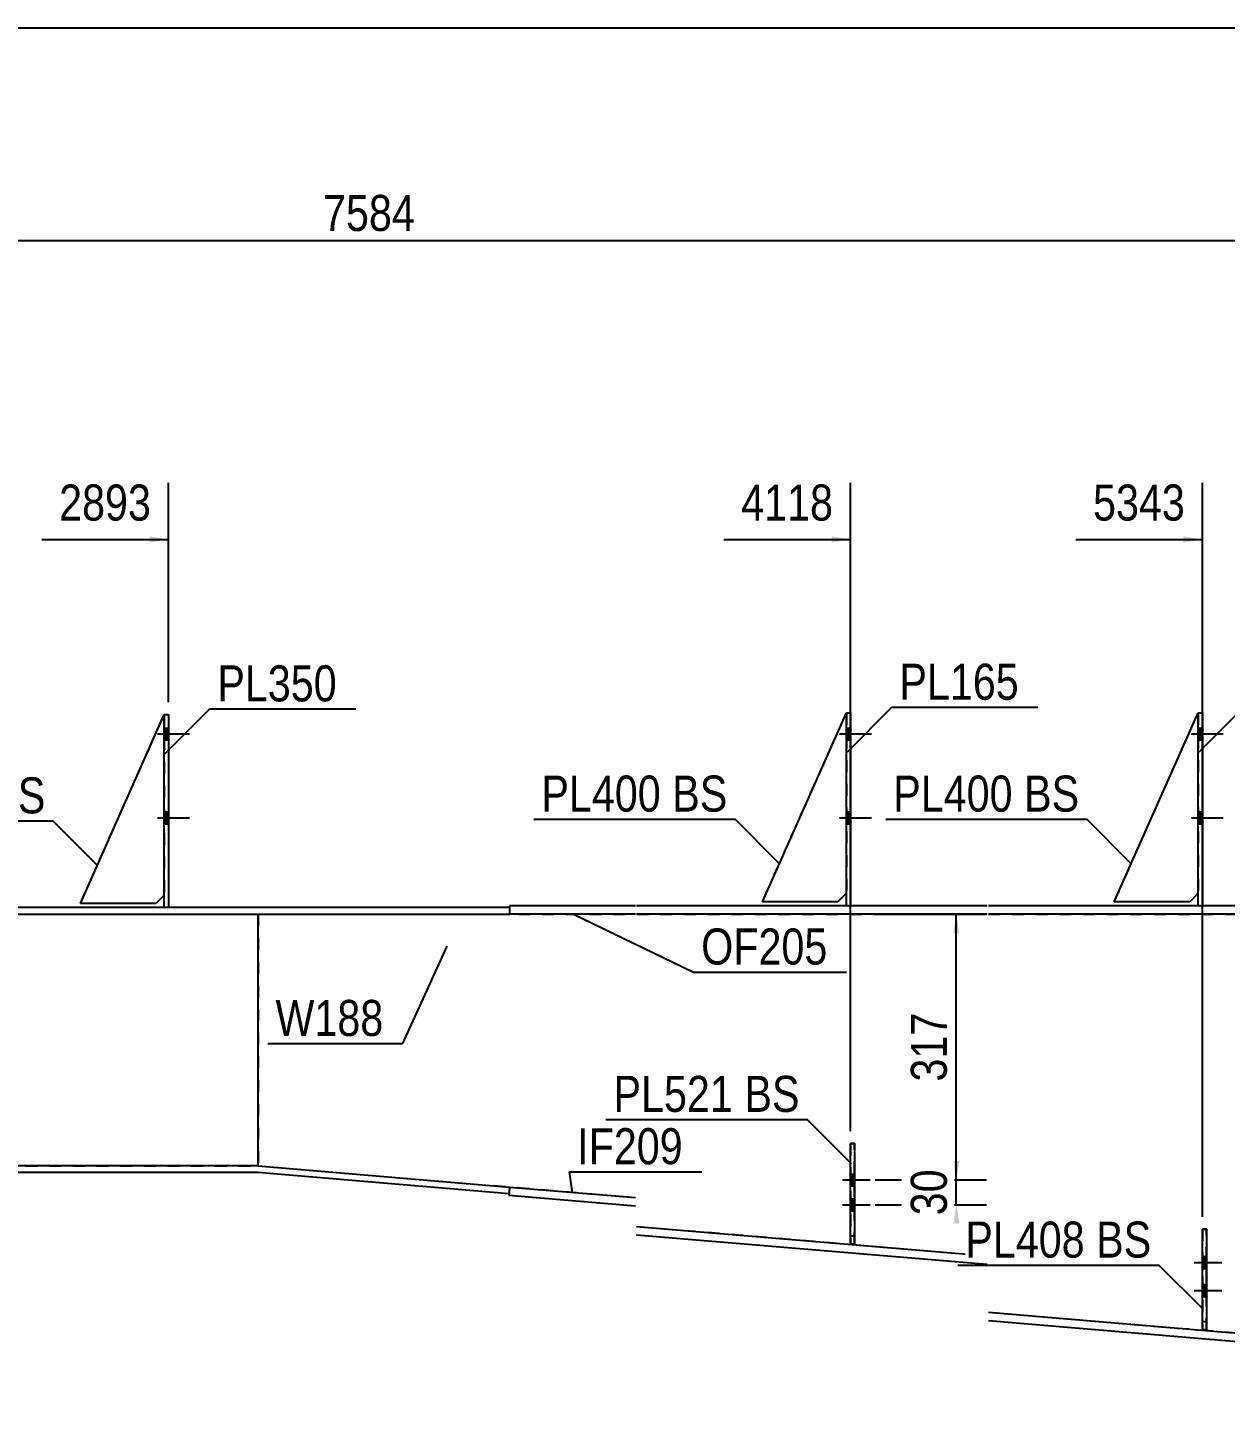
# Model space of a CAD drawing. Header units: millimetres. Extents: x -32 to 370, y -197 to 80.
# Drawn here: x 132.7 to 227.9, y -30.7 to 80.4 of the extents above; entities that cross this region are included whole.
import ezdxf

# ---------------------------------------------------------------- set-up
doc = ezdxf.new("R2010")
doc.units = ezdxf.units.MM
doc.linetypes.add('DXK_LINE_DOT1', pattern=[1.8814, 0.9407, -0.9407])
doc.linetypes.add('DXK_LINE_DOT2', pattern=[3.9198, 1.9599, -1.9599])
doc.styles.add('Arial Narrow', font='ARIALN.TTF', dxfattribs={"height": 0.2})

# ---------------------------------------------------------------- blocks, each defined once
blk = doc.blocks.new('Unknown-627304587-1201')
at = {"color": 5, "linetype": 'Continuous'}
blk.add_line((370.44, 80.43), (-29.56, 80.43), dxfattribs=at)
blk = doc.blocks.new('Bolt-627304587-1575 - 1571')
at = {"linetype": 'Continuous'}
for points in [[(226.05, 23.87), (226.05, 24.8), (225.71, 24.8), (225.71, 23.87)], [(226.05, 23.87), (226.05, 24.8), (225.71, 24.8), (225.71, 23.87)], [(226.05, 23.87), (226.05, 24.8), (225.71, 24.8), (225.71, 23.87)], [(226.05, 17.2), (226.05, 18.13), (225.71, 18.13), (225.71, 17.2)], [(226.05, 17.2), (226.05, 18.13), (225.71, 18.13), (225.71, 17.2)], [(226.05, 17.2), (226.05, 18.13), (225.71, 18.13), (225.71, 17.2)]]:
    blk.add_hatch(color=3, dxfattribs=at).paths.add_polyline_path(points)
at = {"color": 3, "linetype": 'Continuous'}
for p, q in [((225.71, 24.8), (226.05, 24.8)), ((225.71, 24.8), (226.05, 24.8)), ((225.71, 24.8), (226.05, 24.8)), ((225.18, 24.33), (227.71, 24.33)), ((225.18, 24.33), (227.71, 24.33)), ((225.18, 24.33), (227.71, 24.33)), ((225.71, 23.87), (226.05, 23.87)), ((225.71, 23.87), (226.05, 23.87)), ((225.71, 23.87), (226.05, 23.87)), ((225.71, 18.13), (226.05, 18.13)), ((225.71, 18.13), (226.05, 18.13)), ((225.71, 18.13), (226.05, 18.13)), ((225.18, 17.67), (227.71, 17.67)), ((225.18, 17.67), (227.71, 17.67)), ((225.18, 17.67), (227.71, 17.67)), ((225.71, 17.2), (226.05, 17.2)), ((225.71, 17.2), (226.05, 17.2)), ((225.71, 17.2), (226.05, 17.2))]:
    blk.add_line(p, q, dxfattribs=at)
blk = doc.blocks.new('Bolt-627304587-1579 - 1571')
at = {"linetype": 'Continuous'}
for points in [[(198.08, 23.87), (198.08, 24.8), (197.75, 24.8), (197.75, 23.87)], [(198.08, 23.87), (198.08, 24.8), (197.75, 24.8), (197.75, 23.87)], [(198.08, 23.87), (198.08, 24.8), (197.75, 24.8), (197.75, 23.87)], [(198.08, 17.2), (198.08, 18.13), (197.75, 18.13), (197.75, 17.2)], [(198.08, 17.2), (198.08, 18.13), (197.75, 18.13), (197.75, 17.2)], [(198.08, 17.2), (198.08, 18.13), (197.75, 18.13), (197.75, 17.2)]]:
    blk.add_hatch(color=3, dxfattribs=at).paths.add_polyline_path(points)
at = {"color": 3, "linetype": 'Continuous'}
for p, q in [((197.75, 24.8), (198.08, 24.8)), ((197.75, 24.8), (198.08, 24.8)), ((197.75, 24.8), (198.08, 24.8)), ((197.21, 24.33), (199.75, 24.33)), ((197.21, 24.33), (199.75, 24.33)), ((197.21, 24.33), (199.75, 24.33)), ((197.75, 23.87), (198.08, 23.87)), ((197.75, 23.87), (198.08, 23.87)), ((197.75, 23.87), (198.08, 23.87)), ((197.75, 18.13), (198.08, 18.13)), ((197.75, 18.13), (198.08, 18.13)), ((197.75, 18.13), (198.08, 18.13)), ((197.21, 17.67), (199.75, 17.67)), ((197.21, 17.67), (199.75, 17.67)), ((197.21, 17.67), (199.75, 17.67)), ((197.75, 17.2), (198.08, 17.2)), ((197.75, 17.2), (198.08, 17.2)), ((197.75, 17.2), (198.08, 17.2))]:
    blk.add_line(p, q, dxfattribs=at)
blk = doc.blocks.new('Part-627304587-1909 - 1571')
at = {"color": 7, "linetype": 'DXK_LINE_DOT1'}
for p, q in [((198.08, -8.22), (198.08, -16.22)), ((198.41, -8.22), (198.08, -8.22)), ((198.41, -16.22), (198.41, -8.22)), ((198.08, -16.22), (198.41, -16.22))]:
    blk.add_line(p, q, dxfattribs=at)
blk = doc.blocks.new('Bolt-627304587-1583 - 1571')
at = {"color": 3, "linetype": 'DXK_LINE_DOT2'}
for p, q in [((225.41, -17.67), (227.61, -17.67)), ((226.05, -17.2), (226.38, -17.2)), ((226.05, -18.14), (226.38, -18.14)), ((225.41, -19.9), (227.61, -19.9)), ((226.05, -19.43), (226.38, -19.43)), ((226.05, -20.37), (226.38, -20.37))]:
    blk.add_line(p, q, dxfattribs=at)
blk = doc.blocks.new('Part-627304587-1712 - 1571')
at = {"color": 2, "linetype": 'Continuous'}
for p, q in [((197.75, 10.67), (197.75, 26)), ((197.75, 26), (198.08, 26)), ((198.08, 26), (198.08, 10.67)), ((198.08, 10.67), (197.75, 10.67))]:
    blk.add_line(p, q, dxfattribs=at)
blk = doc.blocks.new('Bolt-627304587-1589 - 1571')
at = {"linetype": 'Continuous'}
for points in [[(226.05, -17.2), (226.05, -18.14), (226.38, -18.14), (226.38, -17.2)], [(226.05, -19.43), (226.05, -20.37), (226.38, -20.37), (226.38, -19.43)]]:
    blk.add_hatch(color=3, dxfattribs=at).paths.add_polyline_path(points)
at = {"color": 3, "linetype": 'Continuous'}
for p, q in [((225.41, -17.67), (227.61, -17.67)), ((226.05, -17.2), (226.38, -17.2)), ((226.05, -18.14), (226.38, -18.14)), ((225.41, -19.9), (227.61, -19.9)), ((226.05, -19.43), (226.38, -19.43)), ((226.05, -20.37), (226.38, -20.37))]:
    blk.add_line(p, q, dxfattribs=at)
blk = doc.blocks.new('Bolt-627304587-1591 - 1571')
at = {"color": 3, "linetype": 'DXK_LINE_DOT2'}
for p, q in [((197.45, -11.1), (199.65, -11.1)), ((198.08, -10.64), (198.41, -10.64)), ((198.08, -11.57), (198.41, -11.57)), ((197.45, -13.08), (199.65, -13.08)), ((198.08, -12.62), (198.41, -12.62)), ((198.08, -13.55), (198.41, -13.55))]:
    blk.add_line(p, q, dxfattribs=at)
blk = doc.blocks.new('Bolt-627304587-1592 - 1571')
at = {"linetype": 'Continuous'}
for points in [[(198.08, -10.64), (198.08, -11.57), (198.41, -11.57), (198.41, -10.64)], [(198.08, -12.62), (198.08, -13.55), (198.41, -13.55), (198.41, -12.62)]]:
    blk.add_hatch(color=3, dxfattribs=at).paths.add_polyline_path(points)
at = {"color": 3, "linetype": 'Continuous'}
for p, q in [((197.45, -11.1), (199.65, -11.1)), ((198.08, -10.64), (198.41, -10.64)), ((198.08, -11.57), (198.41, -11.57)), ((197.45, -13.08), (199.65, -13.08)), ((198.08, -12.62), (198.41, -12.62)), ((198.08, -13.55), (198.41, -13.55))]:
    blk.add_line(p, q, dxfattribs=at)
blk = doc.blocks.new('Part-627304587-1968 - 1571')
at = {"color": 2, "linetype": 'Continuous'}
for p, q in [((226.05, -23.03), (226.05, -15.03)), ((226.05, -15.03), (226.38, -15.03)), ((226.38, -15.03), (226.38, -23.03)), ((226.38, -23.03), (226.05, -23.03))]:
    blk.add_line(p, q, dxfattribs=at)
at = {"color": 7, "linetype": 'DXK_LINE_DOT1'}
blk.add_line((226.05, -22.37), (226.38, -22.37), dxfattribs=at)
blk = doc.blocks.new('Part-627304587-1860 - 1571')
at = {"color": 2, "linetype": 'Continuous'}
for p, q in [((219.05, 11), (225.71, 26)), ((225.71, 11.67), (225.05, 11)), ((225.05, 11), (219.05, 11))]:
    blk.add_line(p, q, dxfattribs=at)
at = {"color": 7, "linetype": 'DXK_LINE_DOT1'}
blk.add_line((225.71, 26), (225.71, 11.67), dxfattribs=at)
blk = doc.blocks.new('Part-627304587-1732 - 1571')
at = {"color": 2, "linetype": 'Continuous'}
for p, q in [((225.71, 10.67), (225.71, 26)), ((225.71, 26), (226.05, 26)), ((226.05, 26), (226.05, 10.67)), ((226.05, 10.67), (225.71, 10.67))]:
    blk.add_line(p, q, dxfattribs=at)
blk = doc.blocks.new('Bolt-627304587-1604 - 1571')
at = {"linetype": 'Continuous'}
for points in [[(143.86, 23.87), (143.86, 24.8), (143.53, 24.8), (143.53, 23.87)], [(143.86, 23.87), (143.86, 24.8), (143.53, 24.8), (143.53, 23.87)], [(143.86, 23.87), (143.86, 24.8), (143.53, 24.8), (143.53, 23.87)], [(143.86, 17.2), (143.86, 18.13), (143.53, 18.13), (143.53, 17.2)], [(143.86, 17.2), (143.86, 18.13), (143.53, 18.13), (143.53, 17.2)], [(143.86, 17.2), (143.86, 18.13), (143.53, 18.13), (143.53, 17.2)]]:
    blk.add_hatch(color=3, dxfattribs=at).paths.add_polyline_path(points)
at = {"color": 3, "linetype": 'Continuous'}
for p, q in [((143.53, 24.8), (143.86, 24.8)), ((143.53, 24.8), (143.86, 24.8)), ((143.53, 24.8), (143.86, 24.8)), ((142.99, 24.33), (145.53, 24.33)), ((142.99, 24.33), (145.53, 24.33)), ((142.99, 24.33), (145.53, 24.33)), ((143.53, 23.87), (143.86, 23.87)), ((143.53, 23.87), (143.86, 23.87)), ((143.53, 23.87), (143.86, 23.87)), ((143.53, 18.13), (143.86, 18.13)), ((143.53, 18.13), (143.86, 18.13)), ((143.53, 18.13), (143.86, 18.13)), ((142.99, 17.67), (145.53, 17.67)), ((142.99, 17.67), (145.53, 17.67)), ((142.99, 17.67), (145.53, 17.67)), ((143.53, 17.2), (143.86, 17.2)), ((143.53, 17.2), (143.86, 17.2)), ((143.53, 17.2), (143.86, 17.2))]:
    blk.add_line(p, q, dxfattribs=at)
blk = doc.blocks.new('Part-627304587-1609 - 1571')
at = {"color": 7, "linetype": 'DXK_LINE_DOT1'}
for p, q in [((0, 10), (0, -10)), ((0, 10), (40.2, 10)), ((40.3, 10), (96.66, 10)), ((96.76, 10), (126.76, 10)), ((126.86, 10), (150.98, 10)), ((150.98, 10), (150.98, -10)), ((0, -10), (40.2, -10)), ((40.3, -10), (96.66, -10)), ((96.76, -10), (126.76, -10)), ((126.86, -10), (150.98, -10))]:
    blk.add_line(p, q, dxfattribs=at)
blk = doc.blocks.new('Part-627304587-1936 - 1571')
at = {"color": 7, "linetype": 'DXK_LINE_DOT1'}
for p, q in [((191.08, 11), (197.75, 26)), ((197.75, 11.67), (197.08, 11)), ((197.08, 11), (191.08, 11))]:
    blk.add_line(p, q, dxfattribs=at)
blk = doc.blocks.new('Part-627304587-1636 - 1571')
at = {"color": 2, "linetype": 'Continuous'}
for p, q in [((191.08, 11), (197.75, 26)), ((197.75, 11.67), (197.08, 11)), ((197.08, 11), (191.08, 11))]:
    blk.add_line(p, q, dxfattribs=at)
at = {"color": 7, "linetype": 'DXK_LINE_DOT1'}
blk.add_line((197.75, 26), (197.75, 11.67), dxfattribs=at)
blk = doc.blocks.new('Part-627304587-1747 - 1571')
at = {"color": 2, "linetype": 'Continuous'}
for p, q in [((143.53, 10.53), (143.53, 25.87)), ((143.53, 25.87), (143.86, 25.87)), ((143.86, 25.87), (143.86, 10.53)), ((143.86, 10.53), (143.53, 10.53))]:
    blk.add_line(p, q, dxfattribs=at)
blk = doc.blocks.new('Part-627304587-1887 - 1571')
at = {"color": 2, "linetype": 'Continuous'}
for p, q in [((198.08, -16.22), (198.08, -8.22)), ((198.08, -8.22), (198.41, -8.22)), ((198.41, -8.22), (198.41, -16.22)), ((198.41, -16.22), (198.08, -16.22))]:
    blk.add_line(p, q, dxfattribs=at)
at = {"color": 7, "linetype": 'DXK_LINE_DOT1'}
blk.add_line((198.08, -15.55), (198.41, -15.55), dxfattribs=at)
blk = doc.blocks.new('Part-627304587-1998 - 1571')
at = {"color": 7, "linetype": 'DXK_LINE_DOT1'}
for p, q in [((136.86, 10.87), (143.53, 25.87)), ((143.53, 25.87), (143.53, 11.53)), ((143.53, 11.53), (142.86, 10.87)), ((142.86, 10.87), (136.86, 10.87))]:
    blk.add_line(p, q, dxfattribs=at)
blk = doc.blocks.new('Part-627304587-2003 - 1571')
at = {"color": 2, "linetype": 'Continuous'}
for p, q in [((136.86, 10.87), (143.53, 25.87)), ((143.53, 11.53), (142.86, 10.87)), ((142.86, 10.87), (136.86, 10.87))]:
    blk.add_line(p, q, dxfattribs=at)
blk = doc.blocks.new('Part-627304587-2030 - 1571')
at = {"color": 7, "linetype": 'DXK_LINE_DOT1'}
for p, q in [((226.05, -15.03), (226.05, -23.03)), ((226.38, -15.03), (226.05, -15.03)), ((226.38, -23.03), (226.38, -15.03)), ((226.05, -23.03), (226.38, -23.03))]:
    blk.add_line(p, q, dxfattribs=at)
blk = doc.blocks.new('Part-627304587-2035 - 1571')
at = {"color": 7, "linetype": 'DXK_LINE_DOT1'}
for p, q in [((219.05, 11), (225.71, 26)), ((225.71, 11.67), (225.05, 11)), ((225.05, 11), (219.05, 11))]:
    blk.add_line(p, q, dxfattribs=at)
blk = doc.blocks.new('Part-627304587-2045 - 1571')
at = {"color": 2, "linetype": 'Continuous'}
for p, q in [((29.21, 10.53), (0, 10.53)), ((0, 10), (40.2, 10)), ((40.2, 10.53), (29.55, 10.53)), ((56.97, 10.53), (40.3, 10.53)), ((40.3, 10), (96.66, 10)), ((73.72, 10.53), (57.3, 10.53)), ((96.66, 10.53), (74.06, 10.53)), ((126.76, 10.53), (96.76, 10.53)), ((96.76, 10), (126.76, 10)), ((143.53, 10.53), (126.86, 10.53)), ((126.86, 10), (170.98, 10)), ((170.98, 10.53), (143.86, 10.53)), ((170.98, 10.53), (170.98, 10))]:
    blk.add_line(p, q, dxfattribs=at)
at = {"color": 7, "linetype": 'DXK_LINE_DOT1'}
for p, q in [((0, 10.53), (0, 10)), ((29.55, 10.53), (29.21, 10.53)), ((57.3, 10.53), (56.97, 10.53)), ((74.06, 10.53), (73.72, 10.53)), ((143.86, 10.53), (143.53, 10.53))]:
    blk.add_line(p, q, dxfattribs=at)
blk = doc.blocks.new('Part-627304587-2050 - 1571')
at = {"color": 2, "linetype": 'Continuous'}
for p, q in [((0, -10), (40.2, -10)), ((40.2, -10.53), (0, -10.53)), ((40.3, -10), (74.06, -10)), ((96.66, -10.53), (40.3, -10.53)), ((96.66, -10), (74.39, -10)), ((126.76, -10), (96.76, -10)), ((126.76, -10.53), (96.76, -10.53)), ((150.98, -10), (126.86, -10)), ((150.96, -10.53), (126.86, -10.53)), ((170.94, -12.2), (150.96, -10.53)), ((150.98, -10), (170.98, -11.67)), ((170.98, -11.67), (170.94, -12.2))]:
    blk.add_line(p, q, dxfattribs=at)
at = {"color": 7, "linetype": 'DXK_LINE_DOT1'}
blk.add_line((0, -10.53), (0, -10), dxfattribs=at)
blk = doc.blocks.new('Part-627304587-2094 - 1571')
at = {"color": 2, "linetype": 'Continuous'}
for p, q in [((170.98, 10.67), (170.98, 10)), ((180.98, 10.67), (170.98, 10.67)), ((180.98, 10), (170.98, 10)), ((197.75, 10.67), (181.08, 10.67)), ((208.95, 10), (181.08, 10)), ((208.95, 10.67), (198.08, 10.67)), ((225.71, 10.67), (209.05, 10.67)), ((236.91, 10), (209.05, 10)), ((236.91, 10.67), (226.05, 10.67)), ((253.68, 10.67), (237.01, 10.67)), ((306.56, 10), (237.01, 10)), ((297.8, 10.67), (254.01, 10.67)), ((315.11, 10.67), (298.13, 10.67)), ((320.68, 10), (306.57, 10)), ((320.68, 10.67), (315.44, 10.67)), ((320.68, 10.67), (320.68, 10))]:
    blk.add_line(p, q, dxfattribs=at)
at = {"color": 7, "linetype": 'DXK_LINE_DOT1'}
for p, q in [((198.08, 10.67), (197.75, 10.67)), ((226.05, 10.67), (225.71, 10.67)), ((254.01, 10.67), (253.68, 10.67)), ((298.13, 10.67), (297.8, 10.67)), ((306.56, 10), (306.57, 10)), ((306.56, 10), (306.57, 10)), ((315.44, 10.67), (315.11, 10.67))]:
    blk.add_line(p, q, dxfattribs=at)
blk = doc.blocks.new('Part-627304587-2116 - 1571')
at = {"color": 2, "linetype": 'Continuous'}
blk.add_line((150.98, -10), (150.98, 10), dxfattribs=at)
at = {"color": 7, "linetype": 'DXK_LINE_DOT1'}
for p, q in [((150.98, 10), (180.98, 10)), ((181.08, 10), (208.95, 10)), ((209.05, 10), (236.91, 10)), ((237.01, 10), (255.74, 10)), ((255.74, 10), (255.74, -30)), ((150.98, -10), (180.98, -12.5)), ((181.08, -14.8), (208.95, -17.13)), ((209.05, -21.62), (236.91, -23.95)), ((237.01, -28.44), (255.74, -30))]:
    blk.add_line(p, q, dxfattribs=at)
blk = doc.blocks.new('Part-627304587-2182 - 1571')
at = {"color": 2, "linetype": 'Continuous'}
for p, q in [((170.98, -11.67), (170.92, -12.33)), ((170.98, -11.67), (180.98, -12.5)), ((170.92, -12.33), (180.98, -13.17)), ((181.08, -14.8), (208.95, -17.13)), ((181.08, -15.47), (208.95, -17.8)), ((209.05, -21.62), (236.91, -23.95)), ((209.05, -22.29), (236.91, -24.62)), ((237.01, -28.44), (255.74, -30)), ((237.01, -29.11), (255.69, -30.66)), ((255.74, -30), (255.69, -30.66))]:
    blk.add_line(p, q, dxfattribs=at)
blk = doc.blocks.new('StraightDimension-627304587-11182 - 1571')
at = {"color": 7, "linetype": 'Continuous'}
blk.add_line((-1.07, 63.55), (320.68, 63.55), dxfattribs=at)
at = {"color": 0}
blk.add_wipeout([(164.06, 63.7), (164.06, 67.9), (155.55, 67.9), (155.55, 63.7)], dxfattribs=at)
at = {"color": 3, "style": 'Arial Narrow'}
blk.add_text('7584', height=2.863, dxfattribs=at).set_placement((156.15, 64.3))
blk = doc.blocks.new('StraightDimension-627304587-5593 - 1571')
at = {"linetype": 'Continuous'}
for points in [[(206.24, 8.5), (206.49, 10), (206.74, 8.5)], [(206.74, -9.6), (206.49, -11.1), (206.24, -9.6)]]:
    blk.add_hatch(color=7, dxfattribs=at).paths.add_polyline_path(points)
at = {"color": 7, "linetype": 'Continuous'}
for p, q in [((200.03, 10), (208.89, 10)), ((206.49, -11.1), (206.49, 10)), ((200.03, -11.1), (208.89, -11.1))]:
    blk.add_line(p, q, dxfattribs=at)
at = {"color": 0}
blk.add_wipeout([(206.34, 2.79), (202.14, 2.79), (202.14, -3.89), (206.34, -3.89)], dxfattribs=at)
at = {"color": 3, "style": 'Arial Narrow'}
blk.add_text('317', height=2.863, rotation=90.0002, dxfattribs=at).set_placement((205.74, -3.29))
blk = doc.blocks.new('StraightDimension-627304587-5594 - 1571')
at = {"linetype": 'Continuous'}
for points in [[(206.74, -9.6), (206.49, -11.1), (206.24, -9.6)], [(206.24, -14.58), (206.49, -13.08), (206.74, -14.58)]]:
    blk.add_hatch(color=7, dxfattribs=at).paths.add_polyline_path(points)
at = {"color": 7, "linetype": 'Continuous'}
for p, q in [((200.03, -11.1), (208.89, -11.1)), ((206.49, -13.08), (206.49, -11.1)), ((200.03, -13.08), (208.89, -13.08))]:
    blk.add_line(p, q, dxfattribs=at)
at = {"color": 0}
blk.add_wipeout([(206.34, -9.67), (202.14, -9.67), (202.14, -14.52), (206.34, -14.52)], dxfattribs=at)
at = {"color": 3, "style": 'Arial Narrow'}
blk.add_text('30', height=2.863, rotation=90.0002, dxfattribs=at).set_placement((205.74, -13.92))
blk = doc.blocks.new('StraightDimension-627304587-10728 - 1571')
at = {"linetype": 'Continuous'}
blk.add_hatch(color=7, dxfattribs=at).paths.add_polyline_path([(224.55, 40.04), (226.05, 39.79), (224.55, 39.54)])
at = {"color": 7, "linetype": 'Continuous'}
for p, q in [((226.05, -14.03), (226.05, 44.29)), ((215.98, 39.79), (226.05, 39.79))]:
    blk.add_line(p, q, dxfattribs=at)
at = {"color": 0}
blk.add_wipeout([(225.27, 40.69), (225.27, 44.89), (216.76, 44.89), (216.76, 40.69)], dxfattribs=at)
at = {"color": 3, "style": 'Arial Narrow'}
blk.add_text('5343', height=2.863, dxfattribs=at).set_placement((217.36, 41.29))
blk = doc.blocks.new('StraightDimension-627304587-10729 - 1571')
at = {"linetype": 'Continuous'}
blk.add_hatch(color=7, dxfattribs=at).paths.add_polyline_path([(196.58, 40.04), (198.08, 39.79), (196.58, 39.54)])
at = {"color": 7, "linetype": 'Continuous'}
for p, q in [((198.08, -7.22), (198.08, 44.29)), ((188.02, 39.79), (198.08, 39.79))]:
    blk.add_line(p, q, dxfattribs=at)
at = {"color": 0}
blk.add_wipeout([(197.3, 40.69), (197.3, 44.89), (188.79, 44.89), (188.79, 40.69)], dxfattribs=at)
at = {"color": 3, "style": 'Arial Narrow'}
blk.add_text('4118', height=2.863, dxfattribs=at).set_placement((189.39, 41.29))
blk = doc.blocks.new('StraightDimension-627304587-10730 - 1571')
at = {"linetype": 'Continuous'}
blk.add_hatch(color=7, dxfattribs=at).paths.add_polyline_path([(142.36, 40.04), (143.86, 39.79), (142.36, 39.54)])
at = {"color": 7, "linetype": 'Continuous'}
for p, q in [((143.86, 26.87), (143.86, 44.29)), ((133.8, 39.79), (143.86, 39.79))]:
    blk.add_line(p, q, dxfattribs=at)
at = {"color": 0}
blk.add_wipeout([(143.09, 40.69), (143.09, 44.89), (134.57, 44.89), (134.57, 40.69)], dxfattribs=at)
at = {"color": 3, "style": 'Arial Narrow'}
blk.add_text('2893', height=2.863, dxfattribs=at).set_placement((135.17, 41.29))
blk = doc.blocks.new('Mark-627304587-8980 - 1571')
at = {"color": 7, "linetype": 'Continuous'}
for p, q in [((175.98, -12.13), (175.75, -10.46)), ((175.75, -10.46), (186.25, -10.46))]:
    blk.add_line(p, q, dxfattribs=at)
at = {"color": 0}
blk.add_wipeout([(184.75, -9.86), (184.75, -6.86), (176.35, -6.86), (176.35, -9.86)], dxfattribs=at)
blk.add_wipeout([(184.75, -9.86), (184.75, -6.86), (176.35, -6.86), (176.35, -9.86)], dxfattribs=at)
at = {"color": 3, "style": 'Arial Narrow'}
blk.add_text('IF209', height=2.863, dxfattribs=at).set_placement((176.35, -9.86))
blk = doc.blocks.new('Mark-627304587-8968 - 1571')
at = {"color": 7, "linetype": 'Continuous'}
for p, q in [((176, 10.04), (185.61, 5.41)), ((185.61, 5.41), (197.76, 5.41))]:
    blk.add_line(p, q, dxfattribs=at)
at = {"color": 0}
blk.add_wipeout([(196.26, 6.01), (196.26, 9.01), (186.21, 9.01), (186.21, 6.01)], dxfattribs=at)
blk.add_wipeout([(196.26, 6.01), (196.26, 9.01), (186.21, 9.01), (186.21, 6.01)], dxfattribs=at)
at = {"color": 3, "style": 'Arial Narrow'}
blk.add_text('OF205', height=2.863, dxfattribs=at).set_placement((186.21, 6.01))
blk = doc.blocks.new('MarkSet-627304587-8784 - 1571')
at = {"color": 7, "linetype": 'Continuous'}
for p in [(172.91, 17.56), (192.43, 14.02)]:
    blk.add_line(p, (188.9, 17.56), dxfattribs=at)
at = {"color": 0}
for points in [[(183.01, 18.16), (183.01, 21.16), (173.51, 21.16), (173.51, 18.16)], [(188.3, 18.16), (188.3, 21.16), (183.91, 21.16), (183.91, 18.16)]]:
    blk.add_wipeout(points, dxfattribs=at)
for points in [[(183.01, 18.16), (183.01, 21.16), (173.51, 21.16), (173.51, 18.16)], [(188.3, 18.16), (188.3, 21.16), (183.91, 21.16), (183.91, 18.16)]]:
    blk.add_wipeout(points, dxfattribs=at)
at = {"color": 3, "style": 'Arial Narrow'}
for s, p in [('PL400', (173.51, 18.16)), ('BS', (183.91, 18.16))]:
    blk.add_text(s, height=2.863, dxfattribs=at).set_placement(p)
blk = doc.blocks.new('MarkSet-627304587-8806 - 1571')
at = {"color": 7, "linetype": 'Continuous'}
for p in [(178.64, -6.3), (198.17, -9.84)]:
    blk.add_line(p, (194.63, -6.3), dxfattribs=at)
at = {"color": 0}
for points in [[(188.75, -5.7), (188.75, -2.7), (179.24, -2.7), (179.24, -5.7)], [(194.03, -5.7), (194.03, -2.7), (189.65, -2.7), (189.65, -5.7)]]:
    blk.add_wipeout(points, dxfattribs=at)
for points in [[(188.75, -5.7), (188.75, -2.7), (179.24, -2.7), (179.24, -5.7)], [(194.03, -5.7), (194.03, -2.7), (189.65, -2.7), (189.65, -5.7)]]:
    blk.add_wipeout(points, dxfattribs=at)
at = {"color": 3, "style": 'Arial Narrow'}
for s, p in [('PL521', (179.24, -5.7)), ('BS', (189.65, -5.7))]:
    blk.add_text(s, height=2.863, dxfattribs=at).set_placement(p)
blk = doc.blocks.new('MarkSet-627304587-8817 - 1571')
at = {"color": 7, "linetype": 'Continuous'}
for p in [(206.61, -17.88), (226.13, -21.41)]:
    blk.add_line(p, (222.6, -17.88), dxfattribs=at)
at = {"color": 0}
for points in [[(216.71, -17.28), (216.71, -14.28), (207.21, -14.28), (207.21, -17.28)], [(222, -17.28), (222, -14.28), (217.61, -14.28), (217.61, -17.28)]]:
    blk.add_wipeout(points, dxfattribs=at)
for points in [[(216.71, -17.28), (216.71, -14.28), (207.21, -14.28), (207.21, -17.28)], [(222, -17.28), (222, -14.28), (217.61, -14.28), (217.61, -17.28)]]:
    blk.add_wipeout(points, dxfattribs=at)
at = {"color": 3, "style": 'Arial Narrow'}
for s, p in [('PL408', (207.21, -17.28)), ('BS', (217.61, -17.28))]:
    blk.add_text(s, height=2.863, dxfattribs=at).set_placement(p)
blk = doc.blocks.new('MarkSet-627304587-8887 - 1571')
at = {"color": 7, "linetype": 'Continuous'}
for p in [(200.88, 17.56), (220.4, 14.02)]:
    blk.add_line(p, (216.86, 17.56), dxfattribs=at)
at = {"color": 0}
for points in [[(210.98, 18.16), (210.98, 21.16), (201.48, 21.16), (201.48, 18.16)], [(216.26, 18.16), (216.26, 21.16), (211.88, 21.16), (211.88, 18.16)]]:
    blk.add_wipeout(points, dxfattribs=at)
for points in [[(210.98, 18.16), (210.98, 21.16), (201.48, 21.16), (201.48, 18.16)], [(216.26, 18.16), (216.26, 21.16), (211.88, 21.16), (211.88, 18.16)]]:
    blk.add_wipeout(points, dxfattribs=at)
at = {"color": 3, "style": 'Arial Narrow'}
for s, p in [('PL400', (201.48, 18.16)), ('BS', (211.88, 18.16))]:
    blk.add_text(s, height=2.863, dxfattribs=at).set_placement(p)
blk = doc.blocks.new('MarkSet-627304587-8909 - 1571')
at = {"color": 7, "linetype": 'Continuous'}
for p in [(118.69, 17.42), (138.21, 13.89)]:
    blk.add_line(p, (134.68, 17.42), dxfattribs=at)
at = {"color": 0}
for points in [[(128.8, 18.02), (128.8, 21.02), (119.29, 21.02), (119.29, 18.02)], [(134.08, 18.02), (134.08, 21.02), (129.7, 21.02), (129.7, 18.02)]]:
    blk.add_wipeout(points, dxfattribs=at)
for points in [[(128.8, 18.02), (128.8, 21.02), (119.29, 21.02), (119.29, 18.02)], [(134.08, 18.02), (134.08, 21.02), (129.7, 21.02), (129.7, 18.02)]]:
    blk.add_wipeout(points, dxfattribs=at)
at = {"color": 3, "style": 'Arial Narrow'}
for s, p in [('PL400', (119.29, 18.02)), ('BS', (129.7, 18.02))]:
    blk.add_text(s, height=2.863, dxfattribs=at).set_placement(p)
blk = doc.blocks.new('Mark-627304587-8926 - 1571')
at = {"color": 7, "linetype": 'Continuous'}
for p, q in [((197.83, 22.91), (201.37, 26.45)), ((201.37, 26.45), (212.97, 26.45))]:
    blk.add_line(p, q, dxfattribs=at)
at = {"color": 0}
blk.add_wipeout([(211.47, 27.05), (211.47, 30.05), (201.97, 30.05), (201.97, 27.05)], dxfattribs=at)
blk.add_wipeout([(211.47, 27.05), (211.47, 30.05), (201.97, 30.05), (201.97, 27.05)], dxfattribs=at)
at = {"color": 3, "style": 'Arial Narrow'}
blk.add_text('PL165', height=2.863, dxfattribs=at).set_placement((201.97, 27.05))
blk = doc.blocks.new('Mark-627304587-8929 - 1571')
at = {"color": 7, "linetype": 'Continuous'}
for p, q in [((225.8, 22.91), (229.34, 26.45)), ((229.34, 26.45), (240.94, 26.45))]:
    blk.add_line(p, q, dxfattribs=at)
at = {"color": 0}
blk.add_wipeout([(239.44, 27.05), (239.44, 30.05), (229.94, 30.05), (229.94, 27.05)], dxfattribs=at)
blk.add_wipeout([(239.44, 27.05), (239.44, 30.05), (229.94, 30.05), (229.94, 27.05)], dxfattribs=at)
at = {"color": 3, "style": 'Arial Narrow'}
blk.add_text('PL165', height=2.863, dxfattribs=at).set_placement((229.94, 27.05))
blk = doc.blocks.new('Mark-627304587-8938 - 1571')
at = {"color": 7, "linetype": 'Continuous'}
for p, q in [((143.61, 22.78), (147.15, 26.32)), ((147.15, 26.32), (158.75, 26.32))]:
    blk.add_line(p, q, dxfattribs=at)
at = {"color": 0}
blk.add_wipeout([(157.25, 26.92), (157.25, 29.92), (147.75, 29.92), (147.75, 26.92)], dxfattribs=at)
blk.add_wipeout([(157.25, 26.92), (157.25, 29.92), (147.75, 29.92), (147.75, 26.92)], dxfattribs=at)
at = {"color": 3, "style": 'Arial Narrow'}
blk.add_text('PL350', height=2.863, dxfattribs=at).set_placement((147.75, 26.92))
blk = doc.blocks.new('Mark-627304587-8971 - 1571')
at = {"color": 7, "linetype": 'Continuous'}
for p in [(166, 7.47), (151.77, -0.27)]:
    blk.add_line(p, (162.46, -0.27), dxfattribs=at)
at = {"color": 0}
blk.add_wipeout([(160.96, 0.33), (160.96, 3.33), (152.37, 3.33), (152.37, 0.33)], dxfattribs=at)
blk.add_wipeout([(160.96, 0.33), (160.96, 3.33), (152.37, 3.33), (152.37, 0.33)], dxfattribs=at)
at = {"color": 3, "style": 'Arial Narrow'}
blk.add_text('W188', height=2.863, dxfattribs=at).set_placement((152.37, 0.33))

msp = doc.modelspace()

# ---------------------------------------------------------------- block references
for name in ['Unknown-627304587-1201', 'Part-627304587-1998 - 1571', 'Part-627304587-2003 - 1571', 'Part-627304587-1747 - 1571', 'Part-627304587-1936 - 1571', 'Part-627304587-1636 - 1571', 'Part-627304587-1712 - 1571', 'Part-627304587-1860 - 1571', 'Part-627304587-2035 - 1571', 'Part-627304587-1732 - 1571', 'Bolt-627304587-1604 - 1571', 'Bolt-627304587-1579 - 1571', 'Bolt-627304587-1575 - 1571', 'Part-627304587-2045 - 1571', 'Part-627304587-1609 - 1571', 'Part-627304587-2116 - 1571', 'Part-627304587-2094 - 1571', 'Part-627304587-1909 - 1571', 'Part-627304587-1887 - 1571', 'Part-627304587-2050 - 1571', 'Bolt-627304587-1591 - 1571', 'Bolt-627304587-1592 - 1571', 'Part-627304587-2182 - 1571', 'Part-627304587-1968 - 1571', 'Part-627304587-2030 - 1571', 'Bolt-627304587-1583 - 1571', 'Bolt-627304587-1589 - 1571']:
    msp.add_blockref(name, (0, 0))

# ---------------------------------------------------------------- next in the draw order: block references
for name in ['StraightDimension-627304587-11182 - 1571', 'StraightDimension-627304587-5593 - 1571', 'Mark-627304587-8971 - 1571', 'Mark-627304587-8980 - 1571']:
    msp.add_blockref(name, (0, 0))

# ---------------------------------------------------------------- next in the draw order: block references
for name in ['StraightDimension-627304587-10730 - 1571', 'StraightDimension-627304587-10729 - 1571', 'StraightDimension-627304587-10728 - 1571', 'MarkSet-627304587-8909 - 1571', 'StraightDimension-627304587-5594 - 1571']:
    msp.add_blockref(name, (0, 0))

# ---------------------------------------------------------------- next in the draw order: block references
for name in ['Mark-627304587-8926 - 1571', 'Mark-627304587-8929 - 1571', 'Mark-627304587-8938 - 1571', 'MarkSet-627304587-8784 - 1571', 'MarkSet-627304587-8887 - 1571', 'Mark-627304587-8968 - 1571', 'MarkSet-627304587-8806 - 1571', 'MarkSet-627304587-8817 - 1571']:
    msp.add_blockref(name, (0, 0))

doc.saveas('drawing.dxf')
